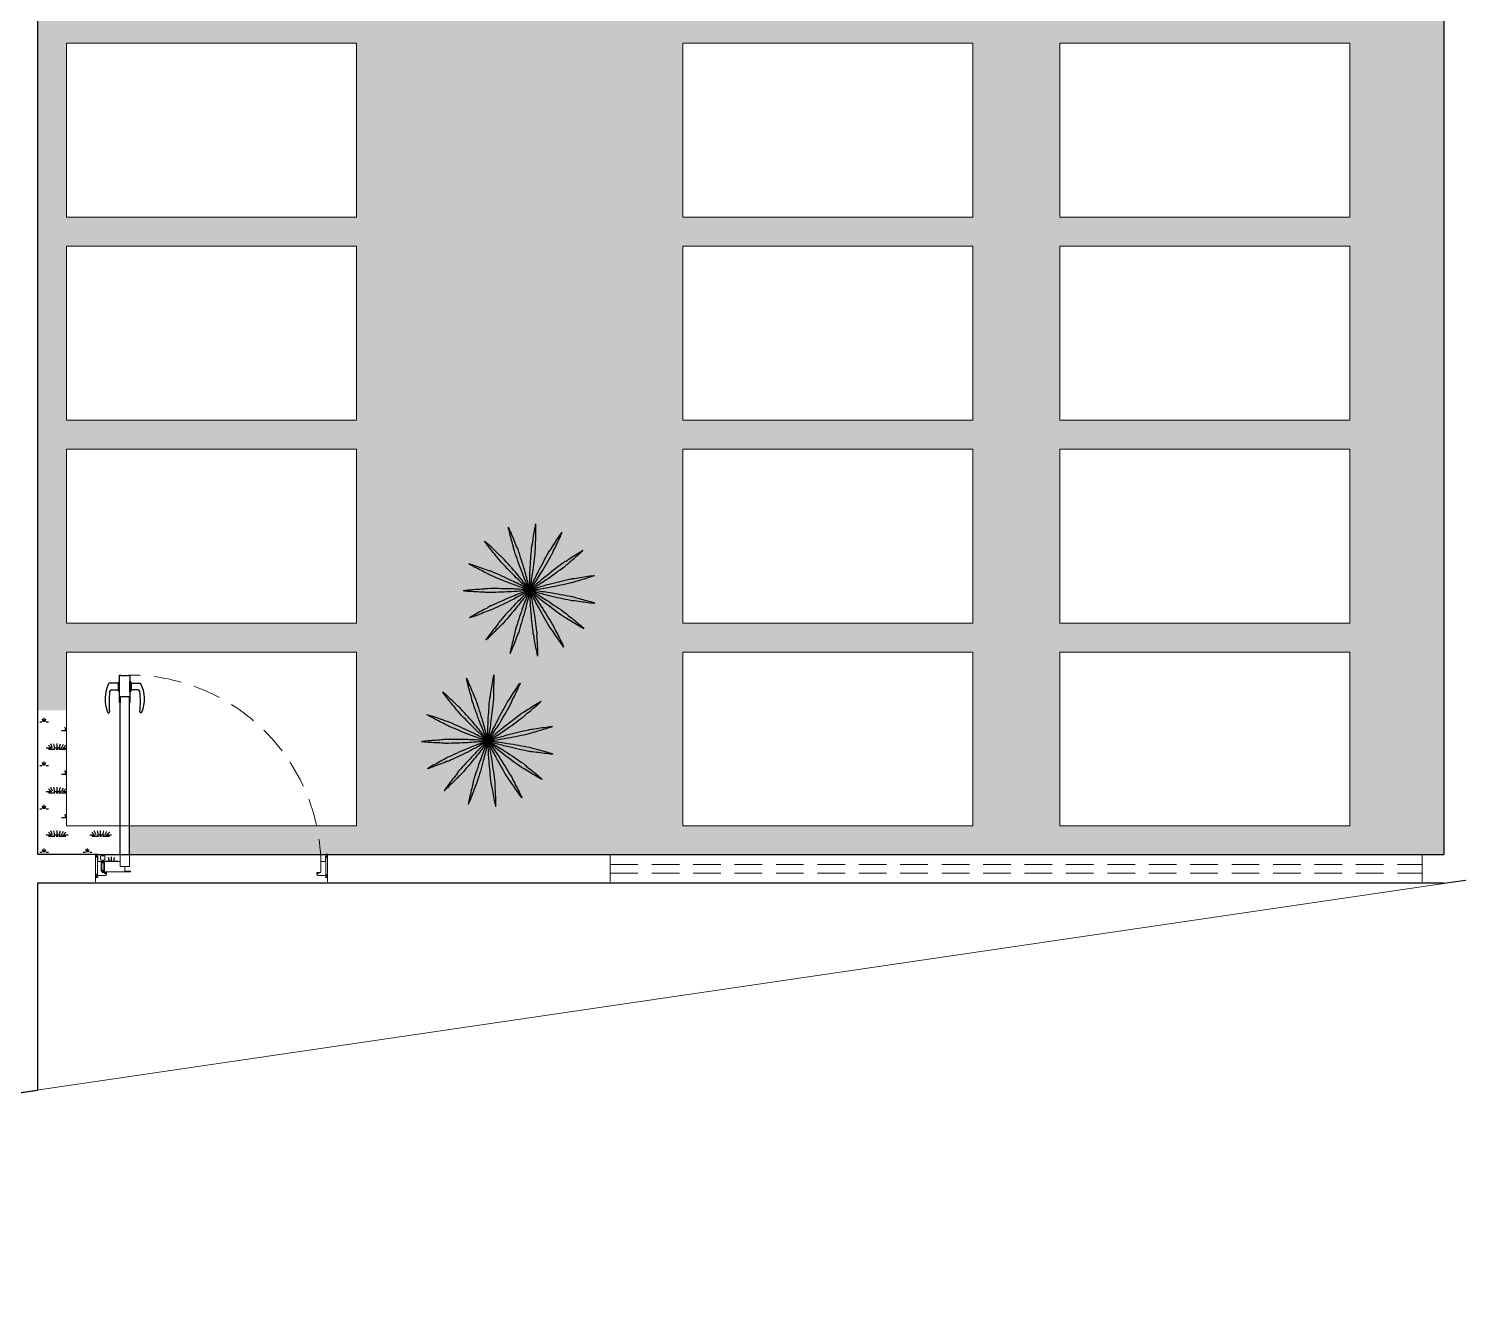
# Model space of a CAD drawing. Header units: millimetres. Extents: x 81693 to 98868, y 6565 to 11437.
# Drawn here: x 93295.5 to 93624.2, y 8517.8 to 8811.4 of the extents above; entities that cross this region are included whole.
import ezdxf

# ---------------------------------------------------------------- set-up
doc = ezdxf.new("R2010")
doc.units = ezdxf.units.MM
doc.linetypes.add('HIDDEN', pattern=[9.525, 6.35, -3.175])
for name, color, linetype in [('Grama', 84, 'Continuous'), ('Hachuria - Moveis', 1, 'Continuous'), ('MOLHO', 114, 'Continuous'), ('PN010', 1, 'Continuous')]:
    doc.layers.add(name, color=color, linetype=linetype)
for name, color, linetype, lineweight in [('Hachura', 1, 'Continuous', 9), ('Pisos Externos', 15, 'Continuous', 9), ('Projeção Janela', 15, 'HIDDEN', 9), ('Projeção Portas', 55, 'HIDDEN', 5)]:
    doc.layers.add(name, color=color, linetype=linetype, lineweight=lineweight)

# ---------------------------------------------------------------- blocks, each defined once
blk = doc.blocks.new('MOLHO2')
for points in [[(-0.205, 0.41, 0.04965), (-0.231, 0.447, 0.013329), (-0.323, 0.589, 0.009979), (-0.353, 0.63, 0.607526)], [(-0.242, 0.389, -0.04965), (-0.26, 0.431, -0.013329), (-0.333, 0.583, -0.009979), (-0.353, 0.63, -0.607526)], [(-0.063, 0.454, -0.04965), (-0.063, 0.499, -0.013329), (-0.067, 0.668, -0.009979), (-0.066, 0.719, -0.607526)], [(-0.021, 0.458, 0.04965), (-0.03, 0.502, 0.013329), (-0.056, 0.669, 0.009979), (-0.066, 0.719, 0.607526)], [(0.127, 0.44, -0.04965), (0.146, 0.482, -0.013329), (0.21, 0.638, -0.009979), (0.232, 0.684, -0.607526)], [(0.167, 0.427, 0.04965), (0.177, 0.471, 0.013329), (0.221, 0.634, 0.009979), (0.232, 0.684, 0.607526)], [(0.295, 0.35, -0.04965), (0.329, 0.381, -0.013329), (0.452, 0.497, -0.009979), (0.49, 0.531, -0.607526)], [(0.326, 0.322, 0.04965), (0.353, 0.358, 0.013329), (0.46, 0.49, 0.009979), (0.49, 0.531, 0.607526)], [(-0.354, 0.291, 0.04965), (-0.393, 0.314, 0.013329), (-0.535, 0.406, 0.009979), (-0.579, 0.432, 0.607526)], [(-0.379, 0.257, -0.04965), (-0.413, 0.288, -0.013329), (-0.542, 0.397, -0.009979), (-0.579, 0.432, -0.607526)], [(0, 0, -0.009979), (-0.03, 0.041, -0.013329), (-0.122, 0.183, -0.009462), (-0.242, 0.389, -0.009462)], [(0, 0, 0.009979), (-0.02, 0.047, 0.013329), (-0.093, 0.199, 0.009462), (-0.205, 0.41, 0.009462)], [(0, 0, -0.009979), (-0.01, 0.05, -0.013329), (-0.037, 0.217, -0.009462), (-0.063, 0.454, -0.009462)], [(0, 0, 0.009979), (0.001, 0.051, 0.013329), (-0.004, 0.22, 0.009462), (-0.021, 0.458, 0.009462)], [(0, 0, -0.009979), (0.011, 0.05, -0.013329), (0.055, 0.213, -0.009462), (0.127, 0.44, -0.009462)], [(0, 0, 0.009979), (0.022, 0.046, 0.013329), (0.086, 0.202, 0.009462), (0.167, 0.427, 0.009462)], [(0, 0, -0.009979), (0.03, 0.041, -0.013329), (0.137, 0.172, -0.009462), (0.295, 0.35, -0.009462)], [(0, 0, 0.009979), (0.038, 0.033, 0.013329), (0.161, 0.15, 0.009462), (0.326, 0.322, 0.009462)], [(-0.451, 0.08, -0.04965), (-0.494, 0.095, -0.013329), (-0.656, 0.143, -0.009979), (-0.705, 0.159, -0.607526)], [(-0.442, 0.121, 0.04965), (-0.487, 0.127, 0.013329), (-0.654, 0.154, 0.009979), (-0.705, 0.159, 0.607526)], [(0, 0, -0.009979), (-0.044, 0.026, -0.013329), (-0.186, 0.118, -0.009462), (-0.379, 0.257, -0.009462)], [(0, 0, 0.009979), (-0.037, 0.035, 0.013329), (-0.166, 0.144, 0.009462), (-0.354, 0.291, 0.009462)], [(0, 0, -0.009979), (0.044, 0.025, -0.013329), (0.195, 0.102, -0.009462), (0.412, 0.2, -0.009462)], [(0, 0, 0.009979), (0.049, 0.015, 0.013329), (0.208, 0.071, 0.009462), (0.429, 0.161, 0.009462)], [(0.412, 0.2, -0.04965), (0.455, 0.214, -0.013329), (0.615, 0.271, -0.009979), (0.664, 0.285, -0.607526)], [(0.429, 0.161, 0.04965), (0.469, 0.183, 0.013329), (0.619, 0.26, 0.009979), (0.664, 0.285, 0.607526)], [(0, 0, -0.009979), (-0.051, 0.006, -0.013329), (-0.218, 0.032, -0.009462), (-0.451, 0.08, -0.009462)], [(0, 0, 0.009979), (-0.048, 0.017, 0.013329), (-0.21, 0.064, 0.009462), (-0.442, 0.121, 0.009462)], [(0, 0, -0.009979), (0.051, 0.005, -0.013329), (0.22, 0.014, -0.009462), (0.458, 0.015, -0.009462)], [(0.458, 0.015, -0.04965), (0.503, 0.01, -0.013329), (0.672, -0.003, -0.009979), (0.722, -0.009, -0.607526)], [(-0.453, -0.069, 0.04965), (-0.496, -0.082, 0.013329), (-0.66, -0.126, 0.009979), (-0.708, -0.141, 0.607526)], [(-0.445, -0.11, -0.04965), (-0.49, -0.114, -0.013329), (-0.658, -0.137, -0.009979), (-0.708, -0.141, -0.607526)], [(0, 0, 0.009979), (-0.051, -0.004, 0.013329), (-0.218, -0.027, 0.009462), (-0.453, -0.069, 0.009462)], [(0, 0, -0.009979), (-0.048, -0.015, -0.013329), (-0.212, -0.059, -0.009462), (-0.445, -0.11, -0.009462)], [(0, 0, 0.009979), (-0.045, -0.025, 0.013329), (-0.189, -0.113, 0.009462), (-0.386, -0.247, 0.009462)], [(0, 0, -0.009979), (-0.038, -0.034, -0.013329), (-0.17, -0.14, -0.009462), (-0.362, -0.281, -0.009462)], [(0, 0, 0.009979), (-0.031, -0.041, 0.013329), (-0.126, -0.18, 0.009462), (-0.252, -0.383, 0.009462)], [(0, 0, -0.009979), (-0.021, -0.046, -0.013329), (-0.098, -0.197, -0.009462), (-0.216, -0.404, -0.009462)], [(0, 0, 0.009979), (-0.012, -0.05, 0.013329), (-0.042, -0.216, 0.009462), (-0.075, -0.452, 0.009462)], [(0, 0, -0.009979), (0, -0.051, -0.013329), (-0.009, -0.22, -0.009462), (-0.033, -0.457, -0.009462)], [(0, 0, -0.009979), (0.038, -0.034, -0.013329), (0.157, -0.154, -0.009462), (0.318, -0.33, -0.009462)], [(0, 0, 0.009979), (0.05, -0.006, 0.013329), (0.219, -0.019, 0.009462), (0.457, -0.027, 0.009462)], [(0, 0, 0.009979), (0.044, -0.026, 0.013329), (0.192, -0.107, 0.009462), (0.407, -0.211, 0.009462)], [(0, 0, -0.009979), (0.048, -0.016, -0.013329), (0.206, -0.077, -0.009462), (0.425, -0.172, -0.009462)], [(0, 0, 0.009979), (0.029, -0.042, 0.013329), (0.132, -0.176, 0.009462), (0.286, -0.358, 0.009462)], [(0, 0, 0.009979), (0.01, -0.05, 0.013329), (0.049, -0.214, 0.009462), (0.116, -0.443, 0.009462)], [(0, 0, -0.009979), (0.02, -0.047, -0.013329), (0.081, -0.205, -0.009462), (0.156, -0.431, -0.009462)], [(0.457, -0.027, 0.04965), (0.503, -0.023, 0.013329), (0.672, -0.014, 0.009979), (0.722, -0.009, 0.607526)], [(-0.386, -0.247, 0.04965), (-0.42, -0.277, 0.013329), (-0.552, -0.383, 0.009979), (-0.59, -0.417, 0.607526)], [(-0.362, -0.281, -0.04965), (-0.401, -0.304, -0.013329), (-0.545, -0.392, -0.009979), (-0.59, -0.417, -0.607526)], [(0.407, -0.211, 0.04965), (0.45, -0.225, 0.013329), (0.608, -0.286, 0.009979), (0.656, -0.302, 0.607526)], [(0.425, -0.172, -0.04965), (0.464, -0.195, -0.013329), (0.612, -0.276, -0.009979), (0.656, -0.302, -0.607526)], [(-0.252, -0.383, 0.04965), (-0.271, -0.424, 0.013329), (-0.348, -0.575, 0.009979), (-0.369, -0.621, 0.607526)], [(-0.216, -0.404, -0.04965), (-0.243, -0.441, -0.013329), (-0.338, -0.58, -0.009979), (-0.369, -0.621, -0.607526)], [(-0.075, -0.452, 0.04965), (-0.075, -0.497, 0.013329), (-0.084, -0.666, 0.009979), (-0.085, -0.717, 0.607526)], [(-0.033, -0.457, -0.04965), (-0.043, -0.501, -0.013329), (-0.073, -0.668, -0.009979), (-0.085, -0.717, -0.607526)], [(0.116, -0.443, 0.04965), (0.133, -0.485, 0.013329), (0.194, -0.643, 0.009979), (0.214, -0.69, 0.607526)], [(0.156, -0.431, -0.04965), (0.165, -0.475, -0.013329), (0.205, -0.64, -0.009979), (0.214, -0.69, -0.607526)], [(0.286, -0.358, 0.04965), (0.319, -0.389, 0.013329), (0.439, -0.509, 0.009979), (0.476, -0.543, 0.607526)], [(0.318, -0.33, -0.04965), (0.344, -0.367, -0.013329), (0.447, -0.501, -0.009979), (0.476, -0.543, -0.607526)]]:
    blk.add_lwpolyline(points, format="xyb")
blk = doc.blocks.new('VEG3')
at = {"layer": 'MOLHO', "xscale": 0.6290189251151159, "yscale": 0.6290189251151159, "zscale": 0.6290189251151159}
blk.add_blockref('MOLHO2', (-0.121, 0.0672), dxfattribs=at)

msp = doc.modelspace()

# ---------------------------------------------------------------- hatches: boundary and pattern name
at = {"layer": 'Grama', "transparency": 33554687}
h = msp.add_hatch(dxfattribs=at)
h.set_pattern_fill('GRASS2', color=256, scale=14, angle=360, pattern_type=2)
h.set_pattern_definition([(360, (17531.234, 4665.769), (14, 14), [2.1, -0.42, 0.56, -0.42, 2.1, -8.4]), (360, (17530.534, 4666.189), (14, 14), [1.4, -1.05, 2.1, -1.05, 1.4, -7]), (360, (17535.434, 4671.789), (14, 14), [1.75, -0.7, 1.75, -9.8]), (360, (17528.434, 4674.589), (14, 14), [0.7, -1.4, 0.7, -11.2]), (90, (17529.834, 4674.589), (-14, 14), [1.26, -12.74]), (90, (17534.034, 4666.189), (-14, 14), [1.4, -12.6]), (90, (17537.534, 4671.789), (-14, 14), [1.4, -12.6]), (45, (17535.854, 4666.049), (3e-15, 14), [1.4, -18.3989899]), (135, (17532.214, 4666.049), (-14, 5e-15), [1.4, -18.3989899]), (63.434949, (17535.434, 4666.119), (7e-10, 14), [1.4, -29.9049517]), (75.9637565, (17534.7343, 4666.1893), (5e-10, 14), [1.4, -56.3234788]), (75.9637565, (17538.2343, 4671.7893), (5e-10, 14), [1.12, -56.6034788]), (75.9637565, (17530.1143, 4674.5893), (5e-10, 14), [0.98, -56.7434788]), (104.0362435, (17533.3343, 4666.1893), (-5e-10, 14), [1.4, -56.3234788]), (104.0362435, (17536.8343, 4671.7893), (-5e-10, 14), [1.12, -56.6034788]), (104.0362435, (17529.5543, 4674.5893), (-5e-10, 14), [0.98, -56.7434788]), (116.565051, (17532.634, 4666.119), (-6e-09, 14), [1.4, -29.9049352])])
h.paths.add_polyline_path([(93620.8931, 9374.7209), (93507.5598, 9374.7209), (93297.5598, 9374.7209), (93297.5598, 9206.3884), (93304.2264, 9206.3884), (93304.2264, 9228.0542), (93437.5598, 9228.0542), (93437.5598, 9206.3884), (93445.8931, 9206.3884), (93445.8931, 9228.0542), (93512.5598, 9228.0542), (93512.5598, 9206.3884), (93532.5598, 9206.3884), (93532.5598, 9228.0542), (93599.2264, 9228.0542), (93599.2264, 9206.3884), (93620.8931, 9206.3884)])
h.paths.add_polyline_path([(93445.8931, 9321.3876), (93512.5598, 9321.3876), (93512.5598, 9281.3876), (93445.8931, 9281.3876)], flags=16)
h.paths.add_polyline_path([(93437.5598, 9274.7209), (93437.5598, 9234.7209), (93304.2264, 9234.7209), (93304.2264, 9274.7209)], flags=16)
h.paths.add_polyline_path([(93445.8931, 9274.7209), (93512.5598, 9274.7209), (93512.5598, 9234.7209), (93445.8931, 9234.7209)], flags=16)
h.paths.add_polyline_path([(93445.8931, 9328.0542), (93445.8931, 9368.0542), (93512.5598, 9368.0542), (93512.5598, 9328.0542)], flags=16)
h.paths.add_polyline_path([(93370.8931, 9281.3876), (93304.2264, 9281.3876), (93304.2264, 9321.3876), (93370.8931, 9321.3876)], flags=16)
h.paths.add_polyline_path([(93370.8931, 9328.0542), (93304.2264, 9328.0542), (93304.2264, 9368.0542), (93370.8931, 9368.0542)], flags=16)
h.paths.add_polyline_path([(93532.5598, 9321.3876), (93599.2264, 9321.3876), (93599.2264, 9281.3876), (93532.5598, 9281.3876)], flags=16)
h.paths.add_polyline_path([(93532.5598, 9274.7209), (93599.2264, 9274.7209), (93599.2264, 9234.7209), (93532.5598, 9234.7209)], flags=16)
h.paths.add_polyline_path([(93532.5598, 9328.0542), (93532.5598, 9368.0542), (93599.2264, 9368.0542), (93599.2264, 9328.0542)], flags=16)
h.paths.add_polyline_path([(93620.8931, 9206.3884), (93599.2264, 9206.3884), (93599.2264, 9188.0542), (93532.5598, 9188.0542), (93532.5598, 9206.3884), (93512.5598, 9206.3884), (93512.5598, 9188.0542), (93445.8931, 9188.0542), (93445.8931, 9206.3884), (93437.5598, 9206.3884), (93437.5598, 9188.0542), (93304.2264, 9188.0542), (93304.2264, 9206.3884), (93297.5598, 9206.3884), (93297.5598, 9188.0542), (93297.5598, 9134.7209), (93297.5598, 8998.8055), (93620.8931, 8998.8055)])
h.paths.add_polyline_path([(93512.5598, 9141.3876), (93445.8931, 9141.3876), (93445.8931, 9181.3876), (93512.5598, 9181.3876)], flags=16)
h.paths.add_polyline_path([(93532.5598, 9181.3876), (93599.2264, 9181.3876), (93599.2264, 9141.3876), (93532.5598, 9141.3876)], flags=16)
h.paths.add_polyline_path([(93512.5598, 9134.7209), (93512.5598, 9094.7209), (93445.8931, 9094.7209), (93445.8931, 9134.7209)], flags=16)
h.paths.add_polyline_path([(93532.5598, 9134.7209), (93599.2264, 9134.7209), (93599.2264, 9094.7209), (93532.5598, 9094.7209)], flags=16)
h.paths.add_polyline_path([(93512.5598, 9088.0542), (93512.5598, 9048.0542), (93445.8931, 9048.0542), (93445.8931, 9088.0542)], flags=16)
h.paths.add_polyline_path([(93532.5598, 9088.0542), (93599.2264, 9088.0542), (93599.2264, 9048.0542), (93532.5598, 9048.0542)], flags=16)
h.paths.add_polyline_path([(93512.5598, 9041.3876), (93512.5598, 9001.3876), (93445.8931, 9001.3876), (93445.8931, 9041.3876)], flags=16)
h.paths.add_polyline_path([(93532.5598, 9041.3876), (93599.2264, 9041.3876), (93599.2264, 9001.3876), (93532.5598, 9001.3876)], flags=16)
h.paths.add_polyline_path([(93370.8931, 9141.3876), (93304.2264, 9141.3876), (93304.2264, 9181.3876), (93370.8931, 9181.3876)], flags=16)
h.paths.add_polyline_path([(93370.8931, 9134.7209), (93370.8931, 9094.7209), (93304.2264, 9094.7209), (93304.2264, 9134.7209)], flags=16)
h.paths.add_polyline_path([(93370.8931, 9088.0542), (93370.8931, 9048.0542), (93304.2264, 9048.0542), (93304.2264, 9088.0542)], flags=16)
h.paths.add_polyline_path([(93370.8931, 9041.3876), (93370.8931, 9001.3876), (93304.2264, 9001.3876), (93304.2264, 9041.3876)], flags=16)
h.paths.add_polyline_path([(93445.8931, 8808.0542), (93512.5598, 8808.0542), (93512.5598, 8782.6632), (93532.5598, 8782.6632), (93532.5598, 8808.0542), (93599.2264, 8808.0542), (93599.2264, 8782.6632), (93620.8931, 8782.6632), (93620.8931, 8998.8055), (93297.5598, 8998.8055), (93297.5598, 8782.6632), (93304.2264, 8782.6632), (93304.2264, 8808.0542), (93370.8931, 8808.0542), (93370.8931, 8782.6632), (93445.8931, 8782.6632)])
h.paths.add_polyline_path([(93445.8931, 8814.7209), (93445.8931, 8854.7209), (93512.5598, 8854.7209), (93512.5598, 8814.7209)], flags=16)
h.paths.add_polyline_path([(93370.8931, 8814.7209), (93304.2264, 8814.7209), (93304.2264, 8854.7209), (93370.8931, 8854.7209)], flags=16)
h.paths.add_polyline_path([(93304.2264, 8861.3876), (93304.2264, 8901.3876), (93437.5598, 8901.3876), (93437.5598, 8861.3876)], flags=16)
h.paths.add_polyline_path([(93445.8931, 8861.3876), (93445.8931, 8901.3876), (93512.5598, 8901.3876), (93512.5598, 8861.3876)], flags=16)
h.paths.add_polyline_path([(93304.2264, 8908.0542), (93304.2264, 8948.0542), (93437.5598, 8948.0542), (93437.5598, 8908.0542)], flags=16)
h.paths.add_polyline_path([(93445.8931, 8908.0542), (93445.8931, 8948.0542), (93512.5598, 8948.0542), (93512.5598, 8908.0542)], flags=16)
h.paths.add_polyline_path([(93532.5598, 8814.7209), (93532.5598, 8854.7209), (93599.2264, 8854.7209), (93599.2264, 8814.7209)], flags=16)
h.paths.add_polyline_path([(93532.5598, 8861.3876), (93532.5598, 8901.3876), (93599.2264, 8901.3876), (93599.2264, 8861.3876)], flags=16)
h.paths.add_polyline_path([(93532.5598, 8908.0542), (93532.5598, 8948.0542), (93599.2264, 8948.0542), (93599.2264, 8908.0542)], flags=16)
h.paths.add_polyline_path([(93445.8931, 8954.7209), (93445.8931, 8994.7209), (93512.5598, 8994.7209), (93512.5598, 8954.7209)], flags=16)
h.paths.add_polyline_path([(93370.8931, 8954.7209), (93304.2264, 8954.7209), (93304.2264, 8994.7209), (93370.8931, 8994.7209)], flags=16)
h.paths.add_polyline_path([(93532.5598, 8954.7209), (93532.5598, 8994.7209), (93599.2264, 8994.7209), (93599.2264, 8954.7209)], flags=16)
h.paths.add_polyline_path([(93620.8931, 8782.6632), (93599.2264, 8782.6632), (93599.2264, 8768.0542), (93532.5598, 8768.0542), (93532.5598, 8782.6632), (93512.5598, 8782.6632), (93512.5598, 8768.0542), (93445.8931, 8768.0542), (93445.8931, 8782.6632), (93370.8931, 8782.6632), (93370.8931, 8768.0542), (93304.2264, 8768.0542), (93304.2264, 8782.6632), (93297.5598, 8782.6632), (93297.5598, 8654.6535), (93304.2264, 8654.6535), (93304.2264, 8668.0542), (93370.8931, 8668.0542), (93370.8931, 8654.6535), (93445.8931, 8654.6535), (93445.8931, 8668.0542), (93512.5598, 8668.0542), (93512.5598, 8654.6535), (93532.5598, 8654.6535), (93532.5598, 8668.0542), (93599.2264, 8668.0542), (93599.2264, 8654.6535), (93620.8931, 8654.6535)])
h.paths.add_polyline_path([(93370.8931, 8674.7209), (93304.2264, 8674.7209), (93304.2264, 8714.7209), (93370.8931, 8714.7209)], flags=16)
h.paths.add_polyline_path([(93370.8931, 8721.3876), (93304.2264, 8721.3876), (93304.2264, 8761.3876), (93370.8931, 8761.3876)], flags=16)
h.paths.add_polyline_path([(93445.8931, 8714.7209), (93512.5598, 8714.7209), (93512.5598, 8674.7209), (93445.8931, 8674.7209)], flags=16)
h.paths.add_polyline_path([(93445.8931, 8721.3876), (93445.8931, 8761.3876), (93512.5598, 8761.3876), (93512.5598, 8721.3876)], flags=16)
h.paths.add_polyline_path([(93532.5598, 8714.7209), (93599.2264, 8714.7209), (93599.2264, 8674.7209), (93532.5598, 8674.7209)], flags=16)
h.paths.add_polyline_path([(93532.5598, 8721.3876), (93532.5598, 8761.3876), (93599.2264, 8761.3876), (93599.2264, 8721.3876)], flags=16)
h.paths.add_polyline_path([(93445.8931, 8654.6535), (93370.8931, 8654.6535), (93370.8931, 8628.0542), (93318.6398, 8628.0542), (93318.6398, 8621.533), (93363.7264, 8621.533), (93363.7264, 8621.562), (93364.2264, 8621.562), (93364.2264, 8621.533), (93620.8931, 8621.533), (93620.8931, 8654.6535), (93599.2264, 8654.6535), (93599.2264, 8628.0542), (93532.5598, 8628.0542), (93532.5598, 8654.6535), (93512.5598, 8654.6535), (93512.5598, 8628.0542), (93445.8931, 8628.0542)])
h = msp.add_hatch(dxfattribs=at)
h.set_pattern_fill('GRASS2', color=256, scale=10, angle=360, pattern_type=2)
h.set_pattern_definition([(360, (17530.034, 4665.689), (10, 10), [1.5, -0.3, 0.4, -0.3, 1.5, -6]), (360, (17529.534, 4665.989), (10, 10), [1, -0.75, 1.5, -0.75, 1, -5]), (360, (17533.034, 4669.989), (10, 10), [1.25, -0.5, 1.25, -7]), (360, (17528.034, 4671.989), (10, 10), [0.5, -1, 0.5, -8]), (90, (17529.034, 4671.989), (-10, 10), [0.9, -9.1]), (90, (17532.034, 4665.989), (-10, 10), [1, -9]), (90, (17534.534, 4669.989), (-10, 10), [1, -9]), (45, (17533.334, 4665.889), (4e-15, 10), [1, -13.1421356]), (135, (17530.734, 4665.889), (-10, 4e-15), [1, -13.1421356]), (63.434949, (17533.0343, 4665.9393), (5e-10, 10), [1, -21.3606798]), (75.9637565, (17532.5343, 4665.9893), (4e-10, 10), [1, -40.2310563]), (75.9637565, (17535.0343, 4669.9893), (4e-10, 10), [0.8, -40.4310563]), (75.9637565, (17529.2343, 4671.9893), (4e-10, 10), [0.7, -40.5310563]), (104.0362435, (17531.5343, 4665.9893), (-4e-10, 10), [1, -40.2310563]), (104.0362435, (17534.0343, 4669.9893), (-4e-10, 10), [0.8, -40.4310563]), (104.0362435, (17528.8343, 4671.9893), (-4e-10, 10), [0.7, -40.5310563]), (116.565051, (17531.0343, 4665.9393), (-4e-09, 10), [1, -21.360668])])
h.paths.add_polyline_path([(93316.5188, 8628.0542), (93304.2264, 8628.0542), (93304.2264, 8654.6535), (93297.5598, 8654.6535), (93297.5598, 8621.533), (93310.8931, 8621.533), (93310.8931, 8620.742), (93310.9587, 8620.7338, -0.87651493), (93310.8931, 8620.7415), (93310.8931, 8617.0486), (93310.9587, 8617.0404, 1.14284513), (93310.8931, 8617.048), (93310.8931, 8616.762), (93310.9931, 8616.762), (93310.9931, 8617.0486), (93310.9275, 8617.0568, -0.88279151), (93310.9931, 8617.0486), (93310.9931, 8616.762), (93311.2931, 8616.762), (93311.2931, 8619.8753), (93312.3098, 8619.9595, 0.97460832), (93312.2779, 8620.2312, -0.48208871), (93312.0331, 8620.4262), (93312.0331, 8621.0262, -0.41421356), (93312.2331, 8621.2262), (93312.8331, 8621.2262, -0.41421356), (93313.0331, 8621.0262), (93313.0331, 8620.4262, -0.41421356), (93312.8331, 8620.2262), (93312.7564, 8620.2262, 1), (93312.7564, 8619.9595), (93316.5188, 8619.8753), (93316.5188, 8621.533)])
h.paths.add_polyline_path([(93311.3598, 8621.4953), (93311.0264, 8621.462), (93311.302, 8621.462), (93311.3598, 8621.562), (93311.3596, 8621.562, -1.002918)], flags=16)
h.paths.add_polyline_path([(93311.0264, 8621.1286), (93310.9931, 8621.0286), (93311.2598, 8621.0286), (93311.302, 8621.1286)], flags=16)
h.paths.add_polyline_path([(93310.9931, 8620.742), (93310.9275, 8620.7502, 1.13277029), (93310.9931, 8620.742), (93310.9931, 8620.742), (93310.9931, 8620.742, -0.41421356), (93310.9598, 8620.7086), (93310.9931, 8620.7045)], flags=16)

# ---------------------------------------------------------------- linework, layer by layer
at = {"color": 1}
for p, q in [((93316.4131, 8656.4552), (93316.4131, 8662.7618)), ((93316.4131, 8662.7618), (93316.675, 8662.7618)), ((93316.675, 8662.7618), (93316.675, 8662.6285)), ((93316.675, 8662.6285), (93316.9198, 8662.6285)), ((93316.9198, 8662.6285), (93316.9398, 8662.6085)), ((93316.9398, 8662.6085), (93316.9598, 8662.6285)), ((93316.9598, 8662.6285), (93316.9798, 8662.6085)), ((93316.9798, 8662.6085), (93316.9998, 8662.6285)), ((93316.9998, 8662.6285), (93317.0198, 8662.6085)), ((93317.0198, 8662.6085), (93317.0398, 8662.6285)), ((93317.0398, 8662.6285), (93317.0598, 8662.6085)), ((93317.0598, 8662.6085), (93317.0798, 8662.6285)), ((93317.0798, 8662.6285), (93317.0998, 8662.6085)), ((93317.0998, 8662.6085), (93317.1198, 8662.6285)), ((93317.1198, 8662.6285), (93317.1398, 8662.6085)), ((93317.1398, 8662.6085), (93317.1598, 8662.6285)), ((93317.1598, 8662.6285), (93317.1798, 8662.6085)), ((93317.1798, 8662.6085), (93317.1998, 8662.6285)), ((93317.1998, 8662.6285), (93317.2198, 8662.6085)), ((93317.2198, 8662.6085), (93317.2398, 8662.6285)), ((93317.2398, 8662.6285), (93317.2598, 8662.6085)), ((93317.2598, 8662.6085), (93317.2798, 8662.6285)), ((93317.2798, 8662.6285), (93317.2998, 8662.6085)), ((93317.2998, 8662.6085), (93317.3198, 8662.6285)), ((93317.3198, 8662.6285), (93317.3398, 8662.6085)), ((93317.3398, 8662.6085), (93317.3598, 8662.6285)), ((93317.3598, 8662.6285), (93317.3798, 8662.6085)), ((93317.3798, 8662.6085), (93317.3998, 8662.6285)), ((93317.3998, 8662.6285), (93317.7598, 8662.6285)), ((93317.7598, 8662.6285), (93317.7798, 8662.6085)), ((93317.7798, 8662.6085), (93317.7998, 8662.6285)), ((93317.7998, 8662.6285), (93317.8198, 8662.6085)), ((93317.8198, 8662.6085), (93317.8398, 8662.6285)), ((93317.8398, 8662.6285), (93317.8598, 8662.6085)), ((93317.8598, 8662.6085), (93317.8798, 8662.6285)), ((93317.8798, 8662.6285), (93317.8998, 8662.6085)), ((93317.8998, 8662.6085), (93317.9198, 8662.6285)), ((93317.9198, 8662.6285), (93317.9398, 8662.6085)), ((93317.9398, 8662.6085), (93317.9598, 8662.6285)), ((93317.9598, 8662.6285), (93317.9798, 8662.6085)), ((93317.9798, 8662.6085), (93317.9998, 8662.6285)), ((93317.9998, 8662.6285), (93318.0198, 8662.6085)), ((93318.0198, 8662.6085), (93318.0398, 8662.6285)), ((93318.0398, 8662.6285), (93318.0598, 8662.6085)), ((93318.0598, 8662.6085), (93318.0798, 8662.6285)), ((93318.0798, 8662.6285), (93318.0998, 8662.6085)), ((93318.0998, 8662.6085), (93318.1198, 8662.6285)), ((93318.1198, 8662.6285), (93318.1398, 8662.6085)), ((93318.1398, 8662.6085), (93318.1598, 8662.6285)), ((93318.1598, 8662.6285), (93318.1798, 8662.6085)), ((93318.1798, 8662.6085), (93318.1998, 8662.6285)), ((93318.1998, 8662.6285), (93318.2198, 8662.6085)), ((93318.2198, 8662.6085), (93318.2398, 8662.6285)), ((93318.2398, 8662.6285), (93318.4845, 8662.6285)), ((93318.4845, 8662.6285), (93318.4845, 8662.7618)), ((93318.4845, 8662.7618), (93318.7464, 8662.7618)), ((93318.7464, 8662.7618), (93318.7464, 8656.4552)), ((93316.0798, 8660.8618), (93314.0346, 8660.8618)), ((93314.5231, 8659.3285), (93316.0798, 8659.3285)), ((93316.0798, 8661.0285), (93316.0798, 8659.3285)), ((93316.0798, 8659.3285), (93316.0798, 8659.1618)), ((93316.1531, 8661.0952), (93316.1464, 8661.0952)), ((93316.4131, 8658.8885), (93316.4131, 8661.3018)), ((93318.7464, 8658.8885), (93318.7464, 8661.3018)), ((93319.0064, 8661.0952), (93319.0131, 8661.0952)), ((93319.0798, 8661.0285), (93319.0798, 8659.3285)), ((93319.0798, 8660.8618), (93321.1249, 8660.8618)), ((93320.6364, 8659.3285), (93319.0798, 8659.3285)), ((93319.0798, 8659.3285), (93319.0798, 8659.1618)), ((93316.1464, 8659.0952), (93316.1531, 8659.0952)), ((93316.5131, 8656.4552), (93316.4131, 8656.4552)), ((93318.6464, 8657.7552), (93316.5131, 8657.7552)), ((93316.5131, 8657.7552), (93316.5131, 8656.4552)), ((93316.5188, 8621.533), (93316.5188, 8657.7552)), ((93318.6398, 8621.533), (93318.6398, 8657.7552)), ((93318.6464, 8656.4552), (93318.6464, 8657.7552)), ((93318.7464, 8656.4552), (93318.6464, 8656.4552)), ((93319.0131, 8659.0952), (93319.0064, 8659.0952)), ((93313.7803, 8654.0952), (93313.9239, 8654.0952)), ((93321.3792, 8654.0952), (93321.2357, 8654.0952))]:
    msp.add_line(p, q, dxfattribs=at)
for centre, radius, start, end in [((93321.1491, 8657.1923), 8.0968, 153.794171, 201.679929), ((93314.0347, 8660.695), 0.1668, 90.037005, 154.127935), ((93314.5233, 8658.895), 0.4335, 90.018477, 174.747934), ((93316.1464, 8661.0285), 0.0667, 90, 180), ((93316.1531, 8661.1552), 0.06, 270, 0), ((93316.3864, 8661.1552), 0.1733, 90, 180), ((93316.3864, 8661.3018), 0.0267, 360, 90), ((93318.7731, 8661.3018), 0.0267, 90, 180), ((93318.7731, 8661.1552), 0.1733, 0, 90), ((93319.0064, 8661.1552), 0.06, 180, 270), ((93319.0131, 8661.0285), 0.0667, 0, 90), ((93320.6363, 8658.895), 0.4335, 5.252066, 89.981523), ((93321.1248, 8660.695), 0.1668, 25.872065, 89.962995), ((93314.0104, 8657.1923), 8.0968, 338.320071, 26.205829), ((93337.4012, 8656.5969), 23.4265, 174.27285, 185.676817), ((93316.1464, 8659.1618), 0.0667, 180, 270), ((93316.1531, 8659.0352), 0.06, 0, 90), ((93316.3864, 8659.0352), 0.1733, 180, 270), ((93316.3864, 8658.8885), 0.0267, 270, 0), ((93318.7731, 8658.8885), 0.0267, 180, 270), ((93318.7731, 8659.0352), 0.1733, 270, 0), ((93319.0064, 8659.0352), 0.06, 90, 180), ((93319.0131, 8659.1618), 0.0667, 270, 0), ((93297.7583, 8656.5969), 23.4265, 354.323183, 5.72715), ((93313.7804, 8654.262), 0.1668, 201.394531, 269.95822), ((93313.9238, 8654.2619), 0.1667, 270.02281, 6.112061), ((93321.2357, 8654.2619), 0.1667, 173.887939, 269.97719), ((93321.3791, 8654.262), 0.1668, 270.04178, 338.605469)]:
    msp.add_arc(centre, radius, start, end, dxfattribs=at)
at = {"layer": 'Hachuria - Moveis'}
for p, q in [((93620.8931, 9421.3876), (93620.8931, 8621.533)), ((93297.5598, 9134.7209), (93297.5598, 8621.533)), ((93310.8931, 8621.533), (93297.5598, 8621.533)), ((93297.5598, 8614.8664), (93297.5598, 8567.3254)), ((93620.8931, 8614.8664), (93297.5598, 8614.8664)), ((93620.8931, 8614.8664), (93627.5598, 8615.8466)), ((93290.8931, 8566.3452), (93297.5598, 8567.3254))]:
    msp.add_line(p, q, dxfattribs=at)
at = {"layer": 'Pisos Externos'}
msp.add_line((93947.5646, 8662.8982), (92960.8931, 8517.824), dxfattribs=at)
for points in [[(93304.2264, 8768.0542), (93370.8931, 8768.0542), (93370.8931, 8808.0542), (93304.2264, 8808.0542)], [(93445.8931, 8768.0542), (93512.5598, 8768.0542), (93512.5598, 8808.0542), (93445.8931, 8808.0542)], [(93599.2264, 8768.0542), (93532.5598, 8768.0542), (93532.5598, 8808.0542), (93599.2264, 8808.0542)], [(93304.2264, 8721.3876), (93370.8931, 8721.3876), (93370.8931, 8761.3876), (93304.2264, 8761.3876)], [(93445.8931, 8721.3876), (93512.5598, 8721.3876), (93512.5598, 8761.3876), (93445.8931, 8761.3876)], [(93599.2264, 8721.3876), (93532.5598, 8721.3876), (93532.5598, 8761.3876), (93599.2264, 8761.3876)], [(93304.2264, 8674.7209), (93370.8931, 8674.7209), (93370.8931, 8714.7209), (93304.2264, 8714.7209)], [(93445.8931, 8674.7209), (93512.5598, 8674.7209), (93512.5598, 8714.7209), (93445.8931, 8714.7209)], [(93599.2264, 8674.7209), (93532.5598, 8674.7209), (93532.5598, 8714.7209), (93599.2264, 8714.7209)], [(93304.2264, 8628.0542), (93370.8931, 8628.0542), (93370.8931, 8668.0542), (93304.2264, 8668.0542)], [(93445.8931, 8628.0542), (93512.5598, 8628.0542), (93512.5598, 8668.0542), (93445.8931, 8668.0542)], [(93599.2264, 8628.0542), (93532.5598, 8628.0542), (93532.5598, 8668.0542), (93599.2264, 8668.0542)]]:
    msp.add_lwpolyline(points, close=True, dxfattribs=at)
at = {"layer": 'PN010'}
msp.add_line((93310.8931, 8621.533), (93620.8931, 8621.533), dxfattribs=at)
at = {"layer": 'Projeção Janela'}
for p, q in [((93310.8931, 8621.562), (93310.8931, 8620.742)), ((93311.3598, 8621.562), (93310.8931, 8621.562)), ((93310.8931, 8621.533), (93310.8931, 8614.8664)), ((93310.8931, 8620.742), (93310.8931, 8620.742)), ((93310.9264, 8620.7086), (93310.9264, 8620.7086)), ((93310.9264, 8620.7086), (93310.9598, 8620.7086)), ((93310.9598, 8620.7086), (93310.9598, 8620.7086)), ((93310.9931, 8621.162), (93310.9931, 8621.4286)), ((93310.9931, 8621.4286), (93310.9931, 8621.4286)), ((93310.9931, 8621.162), (93310.9931, 8621.162)), ((93310.9931, 8620.742), (93310.9931, 8621.0286)), ((93310.9931, 8621.0286), (93311.2598, 8621.0286)), ((93310.9931, 8620.742), (93310.9931, 8620.742)), ((93311.0264, 8621.462), (93311.0264, 8621.462)), ((93311.0264, 8621.462), (93311.302, 8621.462)), ((93311.302, 8621.1286), (93311.0264, 8621.1286)), ((93311.0264, 8621.1286), (93311.0264, 8621.1286)), ((93311.2598, 8621.0286), (93311.2598, 8621.0286)), ((93311.2931, 8620.9953), (93311.2931, 8620.9953)), ((93311.2931, 8620.9953), (93311.2931, 8616.762)), ((93311.302, 8621.462), (93311.3354, 8621.4286)), ((93311.3354, 8621.162), (93311.302, 8621.1286)), ((93311.3354, 8621.4286), (93311.3931, 8621.462)), ((93311.3931, 8621.1286), (93311.3354, 8621.162)), ((93311.3598, 8621.562), (93311.3598, 8621.562)), ((93311.3931, 8621.462), (93311.3931, 8621.5286)), ((93311.3931, 8621.5286), (93311.3931, 8621.5286)), ((93311.3931, 8619.8753), (93311.3931, 8621.1286)), ((93312.4264, 8619.8753), (93311.3931, 8619.8753)), ((93312.0331, 8620.4262, 12.6667), (93312.0331, 8621.0262, 12.6667)), ((93312.2331, 8621.2262, 12.6667), (93312.8331, 8621.2262, 12.6667)), ((93312.3098, 8620.2262, 12.6667), (93312.2331, 8620.2262, 12.6667)), ((93312.4264, 8619.6384), (93312.4264, 8619.8753)), ((93312.4431, 8619.6047, 12.6667), (93312.4431, 8620.0928, 12.6667)), ((93312.6231, 8620.0928, 12.6667), (93312.6231, 8619.5442, 12.6667)), ((93316.5188, 8619.8753), (93312.6398, 8619.8753)), ((93312.6398, 8619.8753), (93312.6398, 8619.6134)), ((93312.8331, 8620.2262, 12.6667), (93312.7564, 8620.2262, 12.6667)), ((93313.0331, 8621.0262, 12.6667), (93313.0331, 8620.4262, 12.6667)), ((93316.5188, 8618.7086), (93316.5188, 8621.533)), ((93318.6398, 8618.7086), (93318.6398, 8621.533)), ((93363.7264, 8619.8753), (93362.6931, 8619.8753)), ((93362.6931, 8619.8753), (93362.6931, 8617.342)), ((93364.2264, 8621.562), (93363.7264, 8621.562)), ((93363.7264, 8621.562), (93363.7264, 8621.462)), ((93363.7264, 8621.462), (93363.7842, 8621.4286)), ((93363.7842, 8621.162), (93363.7264, 8621.1286)), ((93363.7264, 8621.1286), (93363.7264, 8619.8753)), ((93363.7842, 8621.4286), (93363.8175, 8621.462)), ((93363.8175, 8621.1286), (93363.7842, 8621.162)), ((93363.8175, 8621.462), (93364.0931, 8621.462)), ((93364.0931, 8621.1286), (93363.8175, 8621.1286)), ((93363.8264, 8616.762), (93363.8264, 8621.0286)), ((93363.8264, 8621.0286), (93364.1264, 8621.0286)), ((93364.1264, 8621.4286), (93364.1264, 8621.162)), ((93364.1264, 8621.0286), (93364.1264, 8620.7286)), ((93364.1598, 8620.6953), (93364.1931, 8620.6953)), ((93364.2264, 8620.7286), (93364.2264, 8621.562)), ((93364.2264, 8621.533), (93364.2264, 8614.8664)), ((93429.2264, 8621.533), (93429.2264, 8614.8664)), ((93615.8931, 8621.533), (93615.8931, 8614.8664)), ((93310.8931, 8617.0486), (93310.8931, 8617.0486)), ((93310.8931, 8617.0486), (93310.8931, 8616.2286)), ((93310.9598, 8617.082), (93310.9264, 8617.082)), ((93310.9264, 8617.082), (93310.9264, 8617.082)), ((93310.9598, 8617.082), (93310.9598, 8617.082)), ((93310.9931, 8616.762), (93310.9931, 8617.0486)), ((93310.9931, 8617.0486), (93310.9931, 8617.0486)), ((93311.2931, 8616.762), (93310.9931, 8616.762)), ((93310.9931, 8616.362), (93310.9931, 8616.6286)), ((93310.9931, 8616.6286), (93310.9931, 8616.6286)), ((93311.0264, 8616.662), (93311.0264, 8616.662)), ((93311.0264, 8616.662), (93311.302, 8616.662)), ((93311.302, 8616.662), (93311.3354, 8616.6286)), ((93311.3354, 8616.6286), (93311.3931, 8616.662)), ((93311.3931, 8616.662), (93313.0131, 8616.662)), ((93312.1331, 8619.3486), (93312.1531, 8619.3686)), ((93312.1531, 8619.3286), (93312.1331, 8619.3486)), ((93312.1331, 8619.3086), (93312.1531, 8619.3286)), ((93312.1531, 8619.2886), (93312.1331, 8619.3086)), ((93312.1331, 8619.2686), (93312.1531, 8619.2886)), ((93312.1531, 8619.2486), (93312.1331, 8619.2686)), ((93312.1331, 8619.2286), (93312.1531, 8619.2486)), ((93312.1531, 8619.2086), (93312.1331, 8619.2286)), ((93312.1331, 8619.1886), (93312.1531, 8619.2086)), ((93312.1531, 8619.1686), (93312.1331, 8619.1886)), ((93312.1331, 8619.1486), (93312.1531, 8619.1686)), ((93312.1531, 8619.1286), (93312.1331, 8619.1486)), ((93312.1331, 8619.1086), (93312.1531, 8619.1286)), ((93312.1531, 8619.0886), (93312.1331, 8619.1086)), ((93312.1331, 8619.0686), (93312.1531, 8619.0886)), ((93312.1531, 8619.0486), (93312.1331, 8619.0686)), ((93312.1331, 8619.0286), (93312.1531, 8619.0486)), ((93312.1531, 8619.0086), (93312.1331, 8619.0286)), ((93312.1331, 8618.9886), (93312.1531, 8619.0086)), ((93312.1531, 8618.9686), (93312.1331, 8618.9886)), ((93312.1331, 8618.9486), (93312.1531, 8618.9686)), ((93312.1531, 8618.9286), (93312.1331, 8618.9486)), ((93312.1331, 8618.9086), (93312.1531, 8618.9286)), ((93312.1531, 8618.8886), (93312.1331, 8618.9086)), ((93312.1331, 8618.7086), (93312.1531, 8618.7286)), ((93312.1531, 8618.6886), (93312.1331, 8618.7086)), ((93312.1331, 8618.5086), (93312.1531, 8618.5286)), ((93312.1531, 8618.4886), (93312.1331, 8618.5086)), ((93312.1331, 8618.4686), (93312.1531, 8618.4886)), ((93312.1531, 8618.4486), (93312.1331, 8618.4686)), ((93312.1331, 8618.4286), (93312.1531, 8618.4486)), ((93312.1531, 8618.4086), (93312.1331, 8618.4286)), ((93312.1331, 8618.3886), (93312.1531, 8618.4086)), ((93312.1531, 8618.3686), (93312.1331, 8618.3886)), ((93312.1331, 8618.3486), (93312.1531, 8618.3686)), ((93312.1531, 8618.3286), (93312.1331, 8618.3486)), ((93312.1331, 8618.3086), (93312.1531, 8618.3286)), ((93312.1531, 8618.2886), (93312.1331, 8618.3086)), ((93312.1331, 8618.2686), (93312.1531, 8618.2886)), ((93312.1531, 8618.2486), (93312.1331, 8618.2686)), ((93312.1331, 8618.2286), (93312.1531, 8618.2486)), ((93312.1531, 8618.2086), (93312.1331, 8618.2286)), ((93312.1331, 8618.1886), (93312.1531, 8618.2086)), ((93312.1531, 8618.1686), (93312.1331, 8618.1886)), ((93312.1331, 8618.1486), (93312.1531, 8618.1686)), ((93312.1531, 8618.1286), (93312.1331, 8618.1486)), ((93312.1331, 8618.1086), (93312.1531, 8618.1286)), ((93312.1531, 8618.0886), (93312.1331, 8618.1086)), ((93312.1331, 8618.0686), (93312.1531, 8618.0886)), ((93312.1531, 8618.0486), (93312.1331, 8618.0686)), ((93312.1531, 8619.3686), (93312.1531, 8619.7753)), ((93312.1531, 8619.7753), (93312.3131, 8619.7753)), ((93312.1531, 8618.7286), (93312.1531, 8618.8886)), ((93312.1531, 8618.5286), (93312.1531, 8618.6886)), ((93312.1531, 8617.642), (93312.1531, 8618.0486)), ((93312.3131, 8617.642), (93312.1531, 8617.642)), ((93312.1698, 8619.3608, 12.6667), (93312.1698, 8619.7275, 12.6667)), ((93312.2031, 8619.3275, 12.6667), (93312.1698, 8619.3608, 12.6667)), ((93312.1698, 8618.0608, 12.6667), (93312.2031, 8618.0942, 12.6667)), ((93312.1698, 8617.6942, 12.6667), (93312.1698, 8618.0608, 12.6667)), ((93312.2031, 8619.7608, 12.6667), (93312.2764, 8619.7608, 12.6667)), ((93312.2031, 8619.1108, 12.6667), (93312.2031, 8619.3275, 12.6667)), ((93312.2364, 8619.0775, 12.6667), (93312.2031, 8619.1108, 12.6667)), ((93312.2031, 8619.0442, 12.6667), (93312.2364, 8619.0775, 12.6667)), ((93312.2031, 8618.8037, 12.6667), (93312.2031, 8619.0442, 12.6667)), ((93312.2031, 8618.3775, 12.6667), (93312.2031, 8618.6136, 12.6667)), ((93312.2364, 8618.3442, 12.6667), (93312.2031, 8618.3775, 12.6667)), ((93312.2031, 8618.3108, 12.6667), (93312.2364, 8618.3442, 12.6667)), ((93312.2031, 8618.0942, 12.6667), (93312.2031, 8618.3108, 12.6667)), ((93312.2764, 8617.6608, 12.6667), (93312.2031, 8617.6608, 12.6667)), ((93312.3098, 8619.7275, 12.6667), (93312.3098, 8619.5775, 12.6667)), ((93312.3098, 8617.8442, 12.6667), (93312.3098, 8617.6942, 12.6667)), ((93312.3131, 8619.7753), (93312.3131, 8619.5953)), ((93312.3131, 8619.5953), (93312.3131, 8619.5953)), ((93312.3131, 8617.822), (93312.3131, 8617.822)), ((93312.3131, 8617.822), (93312.3131, 8617.642)), ((93312.4264, 8617.7831), (93312.3443, 8617.8385)), ((93312.3443, 8617.8385), (93312.3443, 8617.8385)), ((93312.3446, 8619.579), (93312.4264, 8619.6384)), ((93312.3446, 8619.579), (93312.3446, 8619.579)), ((93312.3617, 8619.5499, 12.6667), (93312.4431, 8619.6047, 12.6667)), ((93312.4431, 8617.8169, 12.6667), (93312.3617, 8617.8718, 12.6667)), ((93312.4264, 8617.342), (93312.4264, 8617.7831)), ((93312.9431, 8617.342), (93312.4264, 8617.342)), ((93312.4431, 8617.6108, 12.6667), (93312.4431, 8617.8169, 12.6667)), ((93312.6231, 8617.7104, 12.6667), (93312.5, 8617.5873, 12.6667)), ((93312.6231, 8619.5442, 12.6667), (93312.5898, 8619.5108, 12.6667)), ((93312.5898, 8619.5108, 12.6667), (93312.5898, 8617.9108, 12.6667)), ((93312.5898, 8617.9108, 12.6667), (93312.6231, 8617.8775, 12.6667)), ((93312.6231, 8617.8775, 12.6667), (93312.6231, 8617.7104, 12.6667)), ((93312.6398, 8619.6134), (93312.7011, 8619.581)), ((93312.7011, 8617.8363), (93312.6398, 8617.8039)), ((93312.6398, 8617.8039), (93312.6398, 8617.542)), ((93312.6398, 8617.542), (93318.8798, 8617.542)), ((93312.7531, 8619.6086), (93312.7531, 8619.7753)), ((93312.7531, 8619.7753), (93312.9131, 8619.7753)), ((93312.7531, 8617.642), (93312.7531, 8617.8086)), ((93312.9131, 8617.642), (93312.7531, 8617.642)), ((93312.8931, 8617.1086), (93312.8931, 8617.2753)), ((93312.8931, 8617.2753), (93312.9764, 8617.2753)), ((93313.2598, 8617.1086), (93312.8931, 8617.1086)), ((93312.9131, 8619.7753), (93312.9131, 8619.3686)), ((93312.9131, 8619.3686), (93312.9331, 8619.3486)), ((93312.9331, 8619.3486), (93312.9131, 8619.3286)), ((93312.9131, 8619.3286), (93312.9331, 8619.3086)), ((93312.9331, 8619.3086), (93312.9131, 8619.2886)), ((93312.9131, 8619.2886), (93312.9331, 8619.2686)), ((93312.9331, 8619.2686), (93312.9131, 8619.2486)), ((93312.9131, 8619.2486), (93312.9331, 8619.2286)), ((93312.9331, 8619.2286), (93312.9131, 8619.2086)), ((93312.9131, 8619.2086), (93312.9331, 8619.1886)), ((93312.9331, 8619.1886), (93312.9131, 8619.1686)), ((93312.9131, 8619.1686), (93312.9331, 8619.1486)), ((93312.9331, 8619.1486), (93312.9131, 8619.1286)), ((93312.9131, 8619.1286), (93312.9331, 8619.1086)), ((93312.9331, 8619.1086), (93312.9131, 8619.0886)), ((93312.9131, 8619.0886), (93312.9331, 8619.0686)), ((93312.9331, 8619.0686), (93312.9131, 8619.0486)), ((93312.9131, 8619.0486), (93312.9331, 8619.0286)), ((93312.9331, 8619.0286), (93312.9131, 8619.0086)), ((93312.9131, 8619.0086), (93312.9331, 8618.9886)), ((93312.9331, 8618.9886), (93312.9131, 8618.9686)), ((93312.9131, 8618.9686), (93312.9331, 8618.9486)), ((93312.9331, 8618.9486), (93312.9131, 8618.9286)), ((93312.9131, 8618.9286), (93312.9331, 8618.9086)), ((93312.9331, 8618.9086), (93312.9131, 8618.8886)), ((93312.9131, 8618.8886), (93312.9131, 8618.7286)), ((93312.9131, 8618.7286), (93312.9331, 8618.7086)), ((93312.9331, 8618.7086), (93312.9131, 8618.6886)), ((93312.9131, 8618.6886), (93312.9131, 8618.5286)), ((93312.9131, 8618.5286), (93312.9331, 8618.5086)), ((93312.9331, 8618.5086), (93312.9131, 8618.4886)), ((93312.9131, 8618.4886), (93312.9331, 8618.4686)), ((93312.9331, 8618.4686), (93312.9131, 8618.4486)), ((93312.9131, 8618.4486), (93312.9331, 8618.4286)), ((93312.9331, 8618.4286), (93312.9131, 8618.4086)), ((93312.9131, 8618.4086), (93312.9331, 8618.3886)), ((93312.9331, 8618.3886), (93312.9131, 8618.3686)), ((93312.9131, 8618.3686), (93312.9331, 8618.3486)), ((93312.9331, 8618.3486), (93312.9131, 8618.3286)), ((93312.9131, 8618.3286), (93312.9331, 8618.3086)), ((93312.9331, 8618.3086), (93312.9131, 8618.2886)), ((93312.9131, 8618.2886), (93312.9331, 8618.2686)), ((93312.9331, 8618.2686), (93312.9131, 8618.2486)), ((93312.9131, 8618.2486), (93312.9331, 8618.2286)), ((93312.9331, 8618.2286), (93312.9131, 8618.2086)), ((93312.9131, 8618.2086), (93312.9331, 8618.1886)), ((93312.9331, 8618.1886), (93312.9131, 8618.1686)), ((93312.9131, 8618.1686), (93312.9331, 8618.1486)), ((93312.9331, 8618.1486), (93312.9131, 8618.1286)), ((93312.9131, 8618.1286), (93312.9331, 8618.1086)), ((93312.9331, 8618.1086), (93312.9131, 8618.0886)), ((93312.9131, 8618.0886), (93312.9331, 8618.0686)), ((93312.9331, 8618.0686), (93312.9131, 8618.0486)), ((93312.9131, 8618.0486), (93312.9131, 8617.642)), ((93312.9431, 8617.342), (93312.9431, 8617.342)), ((93312.9764, 8617.2753), (93312.9764, 8617.3086)), ((93312.9764, 8617.3086), (93312.9764, 8617.3086)), ((93313.0131, 8616.662), (93313.0131, 8616.662)), ((93313.1764, 8617.3086), (93313.1764, 8617.3086)), ((93313.1764, 8617.3086), (93313.1764, 8617.2753)), ((93313.1764, 8617.2753), (93313.2598, 8617.2753)), ((93313.3598, 8617.342), (93313.2098, 8617.342)), ((93313.2098, 8617.342), (93313.2098, 8617.342)), ((93313.2598, 8617.2753), (93313.2598, 8617.1086)), ((93313.3598, 8617.0086), (93313.3598, 8617.342)), ((93313.3598, 8617.0086), (93313.3598, 8617.0086)), ((93318.6464, 8618.7086), (93316.5188, 8618.7086)), ((93317.5798, 8617.642), (93317.5798, 8618.7086)), ((93318.8798, 8617.642), (93317.5798, 8617.642)), ((93318.8798, 8617.542), (93318.8798, 8617.642)), ((93361.9098, 8617.342), (93361.7598, 8617.342)), ((93361.7598, 8617.342), (93361.7598, 8617.0086)), ((93361.8598, 8617.1086), (93361.8598, 8617.2753)), ((93361.8598, 8617.2753), (93361.9431, 8617.2753)), ((93362.2264, 8617.1086), (93361.8598, 8617.1086)), ((93361.9431, 8617.2753), (93361.9431, 8617.3086)), ((93362.1064, 8616.662), (93363.7264, 8616.662)), ((93362.1431, 8617.3086), (93362.1431, 8617.2753)), ((93362.1431, 8617.2753), (93362.2264, 8617.2753)), ((93362.6931, 8617.342), (93362.1764, 8617.342)), ((93362.2264, 8617.2753), (93362.2264, 8617.1086)), ((93363.7264, 8616.662), (93363.7842, 8616.6286)), ((93363.7842, 8616.6286), (93363.8175, 8616.662)), ((93363.8175, 8616.662), (93364.0931, 8616.662)), ((93364.1264, 8616.762), (93363.8264, 8616.762)), ((93364.1264, 8617.0486), (93364.1264, 8616.762)), ((93364.1264, 8616.6286), (93364.1264, 8616.362)), ((93364.1931, 8617.082), (93364.1598, 8617.082)), ((93364.2264, 8616.2286), (93364.2264, 8617.0486)), ((93429.2264, 8619.1997), (93615.8931, 8619.1997)), ((93429.2264, 8617.1997), (93615.8931, 8617.1997)), ((93310.8931, 8616.2286), (93311.3598, 8616.2286)), ((93310.9931, 8616.362), (93310.9931, 8616.362)), ((93311.302, 8616.3286), (93311.0264, 8616.3286)), ((93311.0264, 8616.3286), (93311.0264, 8616.3286)), ((93311.3354, 8616.362), (93311.302, 8616.3286)), ((93311.3931, 8616.3286), (93311.3354, 8616.362)), ((93311.3598, 8616.2286), (93311.3598, 8616.2286)), ((93311.3931, 8616.262), (93311.3931, 8616.3286)), ((93311.3931, 8616.262), (93311.3931, 8616.262)), ((93363.7842, 8616.362), (93363.7264, 8616.3286)), ((93363.7264, 8616.3286), (93363.7264, 8616.262)), ((93363.7598, 8616.2286), (93364.2264, 8616.2286)), ((93363.8175, 8616.3286), (93363.7842, 8616.362)), ((93364.0931, 8616.3286), (93363.8175, 8616.3286))]:
    msp.add_line(p, q, dxfattribs=at)
for centre, radius, start, end in [((93310.9264, 8620.742), 0.0333, 180, 270), ((93310.9598, 8620.742), 0.0333, 270, 0), ((93311.0264, 8621.4286), 0.0333, 90, 180), ((93311.0264, 8621.162), 0.0333, 180, 270), ((93311.2598, 8620.9953), 0.0333, 0, 90), ((93311.3598, 8621.5286), 0.0333, 0, 90), ((93312.2331, 8621.0262, 12.6667), 0.2, 90, 180), ((93312.2331, 8620.4262, 12.6667), 0.2, 180, 270), ((93312.3098, 8620.0928, 12.6667), 0.1333, 0, 90), ((93312.7564, 8620.0928, 12.6667), 0.1333, 90, 180), ((93312.8331, 8621.0262, 12.6667), 0.2, 0, 90), ((93312.8331, 8620.4262, 12.6667), 0.2, 270, 0), ((93364.0931, 8621.4286), 0.0333, 0.011458, 90), ((93364.0931, 8621.162), 0.0333, 270.001432, 359.998568), ((93364.1598, 8620.7286), 0.0333, 180, 270), ((93364.1931, 8620.7286), 0.0333, 270, 0), ((93310.9264, 8617.0486), 0.0333, 90, 180), ((93310.9598, 8617.0486), 0.0333, 0, 90), ((93311.0264, 8616.6286), 0.0333, 90, 180), ((93312.2031, 8619.7275, 12.6667), 0.0333, 90, 180), ((93312.2031, 8617.6942, 12.6667), 0.0333, 180, 270), ((93312.2764, 8619.7275, 12.6667), 0.0333, 0, 90), ((93312.2764, 8617.6942, 12.6667), 0.0333, 270, 0), ((93312.3431, 8619.5775, 12.6667), 0.0333, 180, 304), ((93312.3431, 8617.8442, 12.6667), 0.0333, 56, 180), ((93312.3331, 8619.5953), 0.02, 180, 305.261181), ((93312.3331, 8617.822), 0.02, 56.001056, 180), ((93312.4764, 8617.6108, 12.6667), 0.0333, 180, 315), ((93312.7198, 8619.6086), 0.0333, 236, 0), ((93312.7198, 8617.8086), 0.0333, 0, 124), ((93312.9431, 8617.3086), 0.0333, 0, 90), ((93313.0131, 8617.0086), 0.3467, 270, 0), ((93313.2098, 8617.3086), 0.0333, 90, 180), ((93362.1064, 8617.0086), 0.3467, 180, 270.001102), ((93361.9098, 8617.3086), 0.0333, 359.987906, 90.020813), ((93362.1764, 8617.3086), 0.0333, 90, 180.01146), ((93364.0931, 8616.6286), 0.0333, 0.004663, 90), ((93364.1598, 8617.0486), 0.0333, 90, 180), ((93364.1931, 8617.0486), 0.0333, 359.999029, 90.001903), ((93311.0264, 8616.362), 0.0333, 180, 270), ((93311.3598, 8616.262), 0.0333, 270, 0), ((93363.7598, 8616.262), 0.0333, 180, 270), ((93364.0931, 8616.362), 0.0333, 269.987653, 0.000889)]:
    msp.add_arc(centre, radius, start, end, dxfattribs=at)
at = {"layer": 'Projeção Portas'}
msp.add_arc((93318.6398, 8618.7086), 44.0533, 0, 89.861269, dxfattribs=at)

# ---------------------------------------------------------------- block references
at = {"layer": 'Hachura', "xscale": -33.59999999999999, "yscale": 33.6, "zscale": 33.6, "rotation": 240}
for p in [(93410.777, 8686.9447), (93401.1522, 8652.2604)]:
    msp.add_blockref('VEG3', p, dxfattribs=at)

doc.saveas('drawing.dxf')
